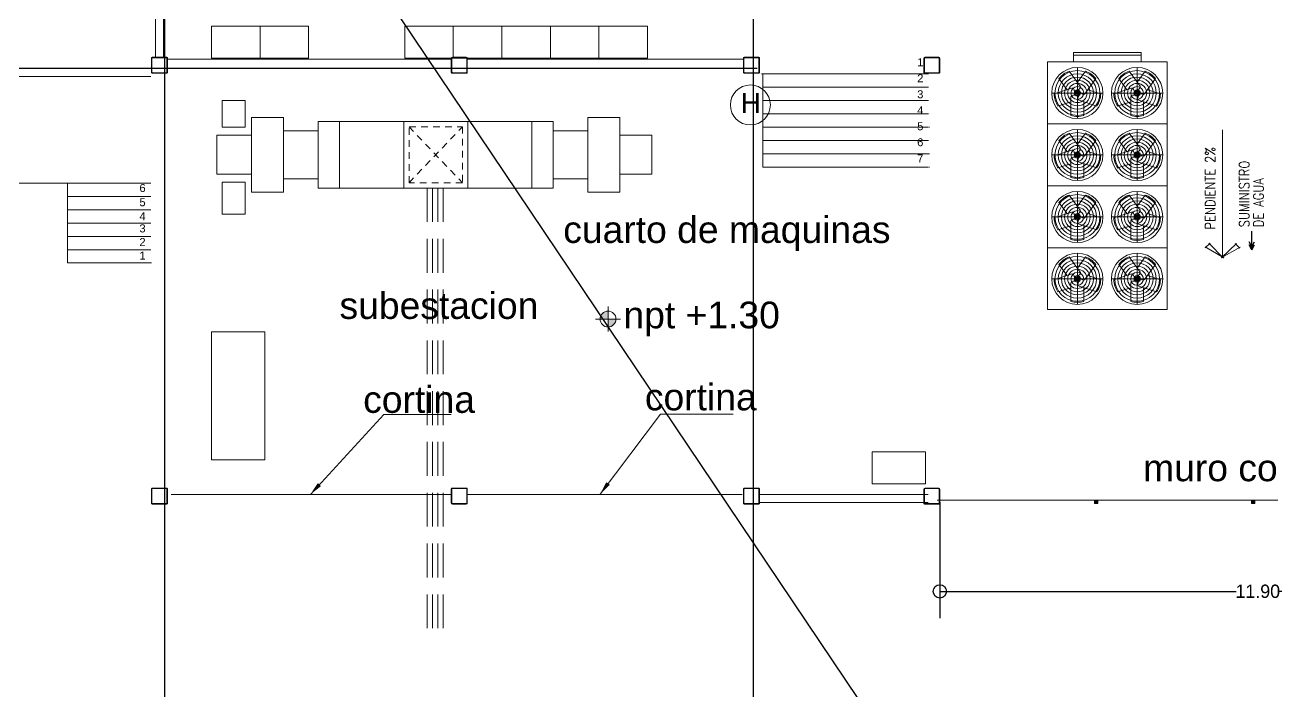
# Model space of a CAD drawing. Header units: millimetres. Extents: x 744843 to 745492, y 2520966 to 2521458.
# Drawn here: x 745445.67 to 745469.05, y 2521077.64 to 2521090.14 of the extents above; entities that cross this region are included whole.
import ezdxf
from ezdxf.enums import TextEntityAlignment as Align

# ---------------------------------------------------------------- set-up
doc = ezdxf.new("R2010")
doc.units = ezdxf.units.MM
doc.header["$PDMODE"] = 35
doc.header["$PDSIZE"] = 1
doc.linetypes.add('HIDDEN', pattern=[9.525, 6.35, -3.175])
doc.linetypes.add('HIDDEN2', pattern=[0.1875, 0.125, -0.0625])
for name, color, linetype, lineweight in [('A-Columnas_Secun', 74, 'Continuous', 20), ('A_Banqueta', 175, 'Continuous', 20), ('A_Escaleras', 52, 'Continuous', 20), ('A_Muebles', 8, 'Continuous', 20), ('A_Muros', 30, 'Continuous', 20), ('A_Muros_Bajos', 31, 'Continuous', 20), ('A_Niveles', 1, 'Continuous', 20), ('A_Proyecciones', 192, 'HIDDEN', 20), ('A_Textos', 4, 'Continuous', 20)]:
    doc.layers.add(name, color=color, linetype=linetype, lineweight=lineweight)
for name, color, linetype in [('A_Arco', 22, 'Continuous'), ('A_Ejes', 8, 'Continuous'), ('cotas auxiliares', 7, 'Continuous')]:
    doc.layers.add(name, color=color, linetype=linetype)
doc.styles.add('Arial', font='arial.ttf', dxfattribs={"height": 1})
doc.styles.add('ROMANS', font='ROMANS.shx')
doc.dimstyles.new('EJES', dxfattribs={"dimtxt": 0.25, "dimasz": 0.25, "dimexe": 0.5, "dimexo": 0.25, "dimgap": 0.01, "dimtad": 0, "dimtih": 1, "dimtoh": 1, "dimzin": 4, "dimdsep": 46, "dimtxsty": 'Standard', "dimblk": 'ORIGIN', "dimcen": 0.09, "dimclrd": 8, "dimclre": 8, "dimclrt": 4, "dimadec": 1, "dimazin": 0, "dimtfac": 1, "dimtofl": 0, "dimtmove": 2, "dimatfit": 3, "dimfxl": 0.15, "dimtolj": 1, "dimtzin": 0, "dimlwd": -1, "dimlwe": -1, "dimarcsym": 0})

# ---------------------------------------------------------------- blocks, each defined once
blk = doc.blocks.new('boya-eje-2')
at = {"layer": 'A_Textos', "color": 5}
blk.add_circle((0, -2), 2, dxfattribs=at)
at = {"layer": 'A_Textos', "ltscale": 0.1, "style": 'Arial'}
blk.add_attdef('A', text='', height=2, dxfattribs=at).set_placement((0.04, -1.8), align=Align.MIDDLE_CENTER)
blk = doc.blocks.new('_Origin')
at = {"color": 0, "linetype": 'ByBlock', "lineweight": -2}
blk.add_line((0, 0), (-1, 0), dxfattribs=at)
blk.add_circle((0, 0), 0.5, dxfattribs=at)
blk = doc.blocks.new('niveles')
at = {"layer": 'A_Niveles'}
h = blk.add_hatch(color=256, dxfattribs=at)
h.paths.add_polyline_path([(-0.438, 0.174), (-0.289, 0.174), (-0.289, 0.323, 0.414214)])
h.paths.add_polyline_path([(-0.14, 0.174), (-0.289, 0.174), (-0.289, 0.025, 0.414214)])
for p, q in [((-0.289, 0.409), (-0.289, -0.061)), ((-0.525, 0.174), (-0.054, 0.174)), ((-0.479, 0.174), (-0.094, 0.174))]:
    blk.add_line(p, q, dxfattribs=at)
blk.add_circle((-0.289, 0.174), 0.149, dxfattribs=at)
at = {"layer": 'A_Textos', "ltscale": 0.0065, "width": 1.2}
blk.add_attdef('NIVEL', (0, 0), '', height=0.3, dxfattribs=at)
blk = doc.blocks.new('Flecha_3-flat-4')
at = {"layer": 'A_Escaleras'}
for p, q in [((-0.231, 0.258), (-0.322, 0.169)), ((0.021, -0.021), (-0.256, 0.258)), ((-0.021, -0.02), (0.261, 0.253)), ((0.236, 0.254), (0.325, 0.163)), ((-0.325, 0.19), (0.025, -0.015)), ((0.328, 0.184), (-0.025, -0.014))]:
    blk.add_line(p, q, dxfattribs=at)
blk = doc.blocks.new('*D306')
at = {"layer": 'cotas auxiliares', "color": 8, "transparency": 16777216}
for p, q in [((745462.822, 2521081.184), (745462.822, 2521079.013)), ((745474.739, 2521080.901), (745474.739, 2521079.013)), ((745463.072, 2521079.513), (745468.375, 2521079.513)), ((745474.489, 2521079.513), (745469.186, 2521079.513))]:
    blk.add_line(p, q, dxfattribs=at)
at = {"layer": 'Defpoints', "color": 0, "transparency": 16777216}
for p in [(745462.822, 2521081.434), (745474.739, 2521081.151), (745474.739, 2521079.513)]:
    blk.add_point(p, dxfattribs=at)
at = {"layer": 'cotas auxiliares', "color": 8, "transparency": 16777216, "xscale": 0.25, "yscale": 0.25, "zscale": 0.25, "rotation": 180}
blk.add_blockref('_Origin', (745462.822, 2521079.513), dxfattribs=at)
at = {"layer": 'cotas auxiliares', "color": 8, "transparency": 16777216, "xscale": 0.25, "yscale": 0.25, "zscale": 0.25}
blk.add_blockref('_Origin', (745474.739, 2521079.513), dxfattribs=at)
at = {"layer": 'cotas auxiliares', "color": 4, "transparency": 16777216, "insert": (745468.781, 2521079.513), "char_height": 0.25, "attachment_point": 5}
blk.add_mtext('\\A1;11.90', dxfattribs=at)

msp = doc.modelspace()

# ---------------------------------------------------------------- hatches: boundary and pattern name
at = {"layer": 'A-Columnas_Secun'}
for points in [[(745465.781, 2521081.161), (745465.718, 2521081.161), (745465.718, 2521081.224), (745465.781, 2521081.224)], [(745468.726, 2521081.161), (745468.663, 2521081.161), (745468.663, 2521081.224), (745468.726, 2521081.224)]]:
    msp.add_hatch(color=256, dxfattribs=at).paths.add_polyline_path(points)

# ---------------------------------------------------------------- linework, layer by layer
at = {"color": 1}
for p, q in [((745468.67, 2521085.922), (745468.67, 2521086.27)), ((745468.67, 2521085.978), (745468.619, 2521086.066)), ((745468.67, 2521085.922), (745468.619, 2521086.01)), ((745468.67, 2521085.978), (745468.72, 2521086.066)), ((745468.67, 2521085.922), (745468.72, 2521086.01))]:
    msp.add_line(p, q, dxfattribs=at)
at = {"layer": 'A-Columnas_Secun'}
for p, q in [((745462.522, 2521089.252), (745462.522, 2521089.511)), ((745462.532, 2521089.252), (745462.532, 2521089.511)), ((745462.542, 2521089.531), (745462.802, 2521089.531)), ((745462.542, 2521089.521), (745462.802, 2521089.521)), ((745462.812, 2521089.511), (745462.812, 2521089.252)), ((745462.822, 2521089.511), (745462.822, 2521089.511)), ((745462.822, 2521089.511), (745462.822, 2521089.252)), ((745462.802, 2521089.242), (745462.542, 2521089.242)), ((745462.802, 2521089.232), (745462.542, 2521089.232)), ((745462.522, 2521081.171), (745462.522, 2521081.431)), ((745462.532, 2521081.171), (745462.532, 2521081.431)), ((745462.542, 2521081.451), (745462.802, 2521081.451)), ((745462.542, 2521081.441), (745462.802, 2521081.441)), ((745462.812, 2521081.431), (745462.812, 2521081.171)), ((745462.822, 2521081.431), (745462.822, 2521081.431)), ((745462.822, 2521081.431), (745462.822, 2521081.171)), ((745462.802, 2521081.161), (745462.542, 2521081.161)), ((745462.802, 2521081.151), (745462.542, 2521081.151)), ((745468.663, 2521081.161, 0.927), (745468.726, 2521081.161, 0.927))]:
    msp.add_line(p, q, dxfattribs=at)
for points in [[(745448.065, 2521089.531), (745448.325, 2521089.531, -0.414214), (745448.345, 2521089.511), (745448.345, 2521089.252, -0.414214), (745448.325, 2521089.232), (745448.065, 2521089.232, -0.414214), (745448.045, 2521089.252), (745448.045, 2521089.511, -0.414214)], [(745448.065, 2521089.521), (745448.325, 2521089.521, -0.414214), (745448.335, 2521089.511), (745448.335, 2521089.252, -0.414214), (745448.325, 2521089.242), (745448.065, 2521089.242, -0.414214), (745448.055, 2521089.252), (745448.055, 2521089.511, -0.414214)], [(745453.686, 2521089.531), (745453.946, 2521089.531, -0.414214), (745453.966, 2521089.511), (745453.966, 2521089.252, -0.414214), (745453.946, 2521089.232), (745453.686, 2521089.232, -0.414214), (745453.666, 2521089.252), (745453.666, 2521089.511, -0.414214)], [(745453.686, 2521089.521), (745453.946, 2521089.521, -0.414214), (745453.956, 2521089.511), (745453.956, 2521089.252, -0.414214), (745453.946, 2521089.242), (745453.686, 2521089.242, -0.414214), (745453.676, 2521089.252), (745453.676, 2521089.511, -0.414214)], [(745459.161, 2521089.531), (745459.421, 2521089.531, -0.414214), (745459.441, 2521089.511), (745459.441, 2521089.252, -0.414214), (745459.421, 2521089.232), (745459.161, 2521089.232, -0.414214), (745459.141, 2521089.252), (745459.141, 2521089.511, -0.414214)], [(745459.161, 2521089.521), (745459.421, 2521089.521, -0.414214), (745459.431, 2521089.511), (745459.431, 2521089.252, -0.414214), (745459.421, 2521089.242), (745459.161, 2521089.242, -0.414214), (745459.151, 2521089.252), (745459.151, 2521089.511, -0.414214)], [(745448.065, 2521081.451), (745448.325, 2521081.451, -0.414214), (745448.345, 2521081.431), (745448.345, 2521081.171, -0.414214), (745448.325, 2521081.151), (745448.065, 2521081.151, -0.414214), (745448.045, 2521081.171), (745448.045, 2521081.431, -0.414214)], [(745448.065, 2521081.441), (745448.325, 2521081.441, -0.414214), (745448.335, 2521081.431), (745448.335, 2521081.171, -0.414214), (745448.325, 2521081.161), (745448.065, 2521081.161, -0.414214), (745448.055, 2521081.171), (745448.055, 2521081.431, -0.414214)], [(745453.686, 2521081.451), (745453.946, 2521081.451, -0.414214), (745453.966, 2521081.431), (745453.966, 2521081.171, -0.414214), (745453.946, 2521081.151), (745453.686, 2521081.151, -0.414214), (745453.666, 2521081.171), (745453.666, 2521081.431, -0.414214)], [(745453.686, 2521081.441), (745453.946, 2521081.441, -0.414214), (745453.956, 2521081.431), (745453.956, 2521081.171, -0.414214), (745453.946, 2521081.161), (745453.686, 2521081.161, -0.414214), (745453.676, 2521081.171), (745453.676, 2521081.431, -0.414214)], [(745459.161, 2521081.451), (745459.421, 2521081.451, -0.414214), (745459.441, 2521081.431), (745459.441, 2521081.171, -0.414214), (745459.421, 2521081.151), (745459.161, 2521081.151, -0.414214), (745459.141, 2521081.171), (745459.141, 2521081.431, -0.414214)], [(745459.161, 2521081.441), (745459.421, 2521081.441, -0.414214), (745459.431, 2521081.431), (745459.431, 2521081.171, -0.414214), (745459.421, 2521081.161), (745459.161, 2521081.161, -0.414214), (745459.151, 2521081.171), (745459.151, 2521081.431, -0.414214)]]:
    msp.add_lwpolyline(points, format="xyb", close=True, dxfattribs=at)
at = {"layer": 'A-Columnas_Secun', "elevation": 0.927}
for points in [[(745465.781, 2521081.161), (745465.718, 2521081.161), (745465.718, 2521081.224), (745465.781, 2521081.224)], [(745468.726, 2521081.161), (745468.663, 2521081.161), (745468.663, 2521081.224), (745468.726, 2521081.224)]]:
    msp.add_lwpolyline(points, close=True, dxfattribs=at)
at = {"layer": 'A-Columnas_Secun'}
for centre, major_axis, start_param, end_param in [((745462.542, 2521089.511), (-0.0141, 0.0141), -0.785398, 0.785398), ((745462.542, 2521089.511), (-0.00707, 0.00707), -0.785398, 0.785398), ((745462.802, 2521089.511), (0.0141, 0.0141), 5.497787, 7.068583), ((745462.802, 2521089.511), (0.00707, 0.00707), 5.497787, 7.068583), ((745462.542, 2521089.252), (0.0141, 0.0141), 2.356194, 3.926991), ((745462.542, 2521089.252), (0.00707, 0.00707), 2.356194, 3.926991), ((745462.802, 2521089.252), (-0.00707, 0.00707), 2.356194, 3.926991), ((745462.802, 2521089.252), (-0.0141, 0.0141), 2.356194, 3.926991), ((745462.542, 2521081.431), (0.0141, 0.0141), 0.785398, 2.356194), ((745462.542, 2521081.431), (0.00707, 0.00707), 0.785398, 2.356194), ((745462.802, 2521081.431), (-0.0141, 0.0141), 3.926991, 5.497787), ((745462.802, 2521081.431), (-0.00707, 0.00707), 3.926991, 5.497787), ((745462.542, 2521081.171), (0.0141, 0.0141), 2.356194, 3.926991), ((745462.542, 2521081.171), (0.00707, 0.00707), 2.356194, 3.926991), ((745462.802, 2521081.171), (-0.00707, 0.00707), 2.356194, 3.926991), ((745462.802, 2521081.171), (-0.0141, 0.0141), 2.356194, 3.926991)]:
    msp.add_ellipse(centre, major_axis=major_axis, ratio=1, start_param=start_param, end_param=end_param, dxfattribs=at)
at = {"layer": 'A_Arco'}
msp.add_line((745468.683, 2521066.502), (745205.707, 2521458.024), dxfattribs=at)
at = {"layer": 'A_Banqueta'}
msp.add_line((745408.611, 2521087.172, 0.927), (745447.872, 2521087.172, 0.927), dxfattribs=at)
at = {"layer": 'A_Ejes'}
for p, q in [((745459.332, 2521057.851), (745459.319, 2521173.138)), ((745448.298, 2521057.852), (745448.285, 2521172.933))]:
    msp.add_line(p, q, dxfattribs=at)
at = {"layer": 'A_Ejes', "ltscale": 0.5}
msp.add_line((745296.069, 2521089.329), (745459.401, 2521089.329), dxfattribs=at)
at = {"layer": 'A_Escaleras', "linetype": 'Continuous'}
for p, q in [((745448.345, 2521089.497), (745453.666, 2521089.497)), ((745453.966, 2521089.497), (745459.141, 2521089.497)), ((745462.609, 2521089.218), (745459.478, 2521089.218)), ((745462.609, 2521089.218), (745459.478, 2521089.218)), ((745459.504, 2521087.468), (745459.504, 2521089.218)), ((745459.504, 2521087.468), (745459.504, 2521089.218)), ((745462.61, 2521088.968), (745459.504, 2521088.968)), ((745462.61, 2521088.718), (745459.504, 2521088.718)), ((745462.61, 2521088.468), (745459.504, 2521088.468)), ((745462.626, 2521088.468), (745462.626, 2521088.468)), ((745462.61, 2521088.218), (745459.504, 2521088.218)), ((745462.626, 2521088.218), (745462.625, 2521088.218)), ((745462.61, 2521087.968), (745459.504, 2521087.968)), ((745462.626, 2521087.718), (745459.504, 2521087.718)), ((745462.61, 2521087.468), (745459.504, 2521087.468)), ((745462.626, 2521087.468), (745462.625, 2521087.468)), ((745446.474, 2521085.672, 0.927), (745446.474, 2521087.172, 0.927)), ((745448.032, 2521087.172, 0.927), (745446.474, 2521087.172, 0.927)), ((745448.033, 2521086.922, 0.927), (745446.474, 2521086.922, 0.927)), ((745448.033, 2521086.672, 0.927), (745446.474, 2521086.672, 0.927)), ((745448.033, 2521086.422, 0.927), (745446.474, 2521086.422, 0.927)), ((745448.033, 2521086.172, 0.927), (745446.474, 2521086.172, 0.927)), ((745448.033, 2521085.922, 0.927), (745446.474, 2521085.922, 0.927)), ((745448.048, 2521085.672, 0.927), (745446.474, 2521085.672, 0.927))]:
    msp.add_line(p, q, dxfattribs=at)
at = {"layer": 'A_Escaleras'}
msp.add_line((745468.12, 2521088.171), (745468.12, 2521085.786), dxfattribs=at)
at = {"layer": 'A_Muebles', "color": 6}
for p, q in [((745466.596, 2521089.623, 0), (745465.326, 2521089.623, 0)), ((745465.326, 2521089.445, 0), (745465.326, 2521089.623, 0)), ((745466.596, 2521089.445, 0), (745466.596, 2521089.623, 0))]:
    msp.add_line(p, q, dxfattribs=at)
at = {"layer": 'A_Muebles'}
for p, q in [((745454.612, 2521089.517), (745456.432, 2521089.517)), ((745451.573, 2521088.327), (745451.573, 2521087.077)), ((745452.773, 2521087.077), (745452.773, 2521088.327)), ((745455.173, 2521088.327), (745455.173, 2521087.077)), ((745451.173, 2521088.152), (745450.523, 2521088.152)), ((745455.573, 2521088.152), (745456.223, 2521088.152))]:
    msp.add_line(p, q, dxfattribs=at)
at = {"layer": 'A_Muebles', "color": 8}
for p, q in [((745466.596, 2521089.57, 0), (745465.326, 2521089.57, 0)), ((745464.84, 2521088.283, 0), (745467.082, 2521088.283, 0)), ((745467.082, 2521087.121, 0), (745464.84, 2521087.121, 0)), ((745467.082, 2521087.121, 0), (745464.84, 2521087.121, 0)), ((745465.36, 2521086.496, 0), (745465.312, 2521086.496, 0)), ((745467.082, 2521085.959, 0), (745464.84, 2521085.959, 0))]:
    msp.add_line(p, q, dxfattribs=at)
at = {"layer": 'A_Muebles', "color": 8, "lineweight": 0}
for p, q in [((745465.206, 2521088.923, 0), (745465.055, 2521089.13, 0)), ((745465.455, 2521088.989, 0), (745465.249, 2521089.271, 0)), ((745465.4, 2521088.38, 0), (745465.4, 2521089.34, 0)), ((745465.4, 2521089.064, 0), (745465.55, 2521089.271, 0)), ((745465.539, 2521088.848, 0), (745465.744, 2521089.13, 0)), ((745466.325, 2521088.923, 0), (745466.174, 2521089.13, 0)), ((745466.574, 2521088.989, 0), (745466.368, 2521089.271, 0)), ((745466.519, 2521088.38, 0), (745466.519, 2521089.34, 0)), ((745466.519, 2521089.064, 0), (745466.669, 2521089.271, 0)), ((745466.658, 2521088.848, 0), (745466.864, 2521089.13, 0)), ((745465.294, 2521088.952, 0), (745464.962, 2521088.844, 0)), ((745465.349, 2521088.886, 0), (745465.335, 2521088.931, 0)), ((745465.409, 2521088.905, 0), (745465.349, 2521088.886, 0)), ((745465.36, 2521088.883, 0), (745465.36, 2521088.82, 0)), ((745465.416, 2521088.883, 0), (745465.36, 2521088.883, 0)), ((745465.383, 2521088.883, 0), (745465.366, 2521088.829, 0)), ((745465.409, 2521088.916, 0), (745465.447, 2521088.944, 0)), ((745465.445, 2521088.865, 0), (745465.409, 2521088.916, 0)), ((745465.427, 2521088.851, 0), (745465.409, 2521088.905, 0)), ((745465.594, 2521088.923, 0), (745465.837, 2521088.844, 0)), ((745466.413, 2521088.952, 0), (745466.081, 2521088.844, 0)), ((745466.469, 2521088.886, 0), (745466.454, 2521088.931, 0)), ((745466.528, 2521088.905, 0), (745466.469, 2521088.886, 0)), ((745466.479, 2521088.883, 0), (745466.479, 2521088.82, 0)), ((745466.535, 2521088.883, 0), (745466.479, 2521088.883, 0)), ((745466.502, 2521088.883, 0), (745466.485, 2521088.829, 0)), ((745466.528, 2521088.916, 0), (745466.567, 2521088.944, 0)), ((745466.565, 2521088.865, 0), (745466.528, 2521088.916, 0)), ((745466.546, 2521088.851, 0), (745466.528, 2521088.905, 0)), ((745466.713, 2521088.923, 0), (745466.957, 2521088.844, 0)), ((745464.92, 2521088.86, 0), (745465.88, 2521088.86, 0)), ((745465.28, 2521088.695, 0), (745465.036, 2521088.616, 0)), ((745465.28, 2521088.788, 0), (745465.28, 2521088.439, 0)), ((745465.36, 2521088.82, 0), (745465.312, 2521088.82, 0)), ((745465.366, 2521088.829, 0), (745465.425, 2521088.81, 0)), ((745465.373, 2521088.851, 0), (745465.419, 2521088.818, 0)), ((745465.4, 2521088.832, 0), (745465.445, 2521088.865, 0)), ((745465.425, 2521088.81, 0), (745465.411, 2521088.764, 0)), ((745465.419, 2521088.818, 0), (745465.456, 2521088.869, 0)), ((745465.431, 2521088.724, 0), (745465.763, 2521088.616, 0)), ((745465.456, 2521088.869, 0), (745465.494, 2521088.841, 0)), ((745465.52, 2521088.695, 0), (745465.52, 2521088.439, 0)), ((745466.039, 2521088.86, 0), (745466.999, 2521088.86, 0)), ((745466.399, 2521088.695, 0), (745466.155, 2521088.616, 0)), ((745466.399, 2521088.788, 0), (745466.399, 2521088.439, 0)), ((745466.479, 2521088.82, 0), (745466.431, 2521088.82, 0)), ((745466.485, 2521088.829, 0), (745466.545, 2521088.81, 0)), ((745466.492, 2521088.851, 0), (745466.538, 2521088.818, 0)), ((745466.519, 2521088.832, 0), (745466.565, 2521088.865, 0)), ((745466.545, 2521088.81, 0), (745466.53, 2521088.764, 0)), ((745466.538, 2521088.818, 0), (745466.575, 2521088.869, 0)), ((745466.55, 2521088.724, 0), (745466.883, 2521088.616, 0)), ((745466.575, 2521088.869, 0), (745466.614, 2521088.841, 0)), ((745466.639, 2521088.695, 0), (745466.639, 2521088.439, 0)), ((745465.4, 2521087.218, 0), (745465.4, 2521088.178, 0)), ((745466.519, 2521087.218, 0), (745466.519, 2521088.178, 0)), ((745465.206, 2521087.761, 0), (745465.055, 2521087.968, 0)), ((745465.455, 2521087.827, 0), (745465.249, 2521088.109, 0)), ((745465.4, 2521087.902, 0), (745465.55, 2521088.109, 0)), ((745465.539, 2521087.686, 0), (745465.744, 2521087.968, 0)), ((745466.325, 2521087.761, 0), (745466.174, 2521087.968, 0)), ((745466.574, 2521087.827, 0), (745466.368, 2521088.109, 0)), ((745466.519, 2521087.902, 0), (745466.669, 2521088.109, 0)), ((745466.658, 2521087.686, 0), (745466.864, 2521087.968, 0)), ((745465.294, 2521087.79, 0), (745464.962, 2521087.682, 0)), ((745465.349, 2521087.724, 0), (745465.335, 2521087.769, 0)), ((745465.409, 2521087.743, 0), (745465.349, 2521087.724, 0)), ((745465.36, 2521087.721, 0), (745465.36, 2521087.658, 0)), ((745465.416, 2521087.721, 0), (745465.36, 2521087.721, 0)), ((745465.383, 2521087.721, 0), (745465.366, 2521087.667, 0)), ((745465.409, 2521087.754, 0), (745465.447, 2521087.782, 0)), ((745465.445, 2521087.703, 0), (745465.409, 2521087.754, 0)), ((745465.427, 2521087.689, 0), (745465.409, 2521087.743, 0)), ((745465.594, 2521087.761, 0), (745465.837, 2521087.682, 0)), ((745466.413, 2521087.79, 0), (745466.081, 2521087.682, 0)), ((745466.469, 2521087.724, 0), (745466.454, 2521087.769, 0)), ((745466.528, 2521087.743, 0), (745466.469, 2521087.724, 0)), ((745466.479, 2521087.721, 0), (745466.479, 2521087.658, 0)), ((745466.535, 2521087.721, 0), (745466.479, 2521087.721, 0)), ((745466.502, 2521087.721, 0), (745466.485, 2521087.667, 0)), ((745466.528, 2521087.754, 0), (745466.567, 2521087.782, 0)), ((745466.565, 2521087.703, 0), (745466.528, 2521087.754, 0)), ((745466.546, 2521087.689, 0), (745466.528, 2521087.743, 0)), ((745466.713, 2521087.761, 0), (745466.957, 2521087.682, 0)), ((745464.92, 2521087.698, 0), (745465.88, 2521087.698, 0)), ((745465.28, 2521087.533, 0), (745465.036, 2521087.454, 0)), ((745465.28, 2521087.626, 0), (745465.28, 2521087.277, 0)), ((745465.36, 2521087.658, 0), (745465.312, 2521087.658, 0)), ((745465.366, 2521087.667, 0), (745465.425, 2521087.648, 0)), ((745465.373, 2521087.689, 0), (745465.419, 2521087.656, 0)), ((745465.4, 2521087.67, 0), (745465.445, 2521087.703, 0)), ((745465.425, 2521087.648, 0), (745465.411, 2521087.602, 0)), ((745465.419, 2521087.656, 0), (745465.456, 2521087.707, 0)), ((745465.431, 2521087.562, 0), (745465.763, 2521087.454, 0)), ((745465.456, 2521087.707, 0), (745465.494, 2521087.679, 0)), ((745465.52, 2521087.533, 0), (745465.52, 2521087.277, 0)), ((745466.039, 2521087.698, 0), (745466.999, 2521087.698, 0)), ((745466.399, 2521087.533, 0), (745466.155, 2521087.454, 0)), ((745466.399, 2521087.626, 0), (745466.399, 2521087.277, 0)), ((745466.479, 2521087.658, 0), (745466.431, 2521087.658, 0)), ((745466.485, 2521087.667, 0), (745466.545, 2521087.648, 0)), ((745466.492, 2521087.689, 0), (745466.538, 2521087.656, 0)), ((745466.519, 2521087.67, 0), (745466.565, 2521087.703, 0)), ((745466.545, 2521087.648, 0), (745466.53, 2521087.602, 0)), ((745466.538, 2521087.656, 0), (745466.575, 2521087.707, 0)), ((745466.55, 2521087.562, 0), (745466.883, 2521087.454, 0)), ((745466.575, 2521087.707, 0), (745466.614, 2521087.679, 0)), ((745466.639, 2521087.533, 0), (745466.639, 2521087.277, 0)), ((745465.4, 2521086.056, 0), (745465.4, 2521087.016, 0)), ((745466.519, 2521086.056, 0), (745466.519, 2521087.016, 0)), ((745465.206, 2521086.599, 0), (745465.055, 2521086.806, 0)), ((745465.455, 2521086.665, 0), (745465.249, 2521086.947, 0)), ((745465.4, 2521086.74, 0), (745465.55, 2521086.947, 0)), ((745465.539, 2521086.524, 0), (745465.744, 2521086.806, 0)), ((745466.325, 2521086.599, 0), (745466.174, 2521086.806, 0)), ((745466.574, 2521086.665, 0), (745466.368, 2521086.947, 0)), ((745466.519, 2521086.74, 0), (745466.669, 2521086.947, 0)), ((745466.658, 2521086.524, 0), (745466.864, 2521086.806, 0)), ((745465.294, 2521086.628, 0), (745464.962, 2521086.52, 0)), ((745465.349, 2521086.562, 0), (745465.335, 2521086.607, 0)), ((745465.409, 2521086.581, 0), (745465.349, 2521086.562, 0)), ((745465.36, 2521086.559, 0), (745465.36, 2521086.496, 0)), ((745465.416, 2521086.559, 0), (745465.36, 2521086.559, 0)), ((745465.383, 2521086.559, 0), (745465.366, 2521086.505, 0)), ((745465.4, 2521086.508, 0), (745465.445, 2521086.541, 0)), ((745465.409, 2521086.592, 0), (745465.447, 2521086.62, 0)), ((745465.445, 2521086.541, 0), (745465.409, 2521086.592, 0)), ((745465.427, 2521086.527, 0), (745465.409, 2521086.581, 0)), ((745465.419, 2521086.494, 0), (745465.456, 2521086.545, 0)), ((745465.456, 2521086.545, 0), (745465.494, 2521086.517, 0)), ((745465.594, 2521086.599, 0), (745465.837, 2521086.52, 0)), ((745466.413, 2521086.628, 0), (745466.081, 2521086.52, 0)), ((745466.469, 2521086.562, 0), (745466.454, 2521086.607, 0)), ((745466.528, 2521086.581, 0), (745466.469, 2521086.562, 0)), ((745466.479, 2521086.559, 0), (745466.479, 2521086.496, 0)), ((745466.535, 2521086.559, 0), (745466.479, 2521086.559, 0)), ((745466.502, 2521086.559, 0), (745466.485, 2521086.505, 0)), ((745466.519, 2521086.508, 0), (745466.565, 2521086.541, 0)), ((745466.528, 2521086.592, 0), (745466.567, 2521086.62, 0)), ((745466.565, 2521086.541, 0), (745466.528, 2521086.592, 0)), ((745466.546, 2521086.527, 0), (745466.528, 2521086.581, 0)), ((745466.538, 2521086.494, 0), (745466.575, 2521086.545, 0)), ((745466.575, 2521086.545, 0), (745466.614, 2521086.517, 0)), ((745466.713, 2521086.599, 0), (745466.957, 2521086.52, 0)), ((745464.92, 2521086.536, 0), (745465.88, 2521086.536, 0)), ((745465.28, 2521086.371, 0), (745465.036, 2521086.292, 0)), ((745465.28, 2521086.464, 0), (745465.28, 2521086.115, 0)), ((745465.366, 2521086.505, 0), (745465.425, 2521086.486, 0)), ((745465.373, 2521086.527, 0), (745465.419, 2521086.494, 0)), ((745465.425, 2521086.486, 0), (745465.411, 2521086.44, 0)), ((745465.431, 2521086.4, 0), (745465.763, 2521086.292, 0)), ((745465.52, 2521086.371, 0), (745465.52, 2521086.115, 0)), ((745466.039, 2521086.536, 0), (745466.999, 2521086.536, 0)), ((745466.399, 2521086.371, 0), (745466.155, 2521086.292, 0)), ((745466.399, 2521086.464, 0), (745466.399, 2521086.115, 0)), ((745466.479, 2521086.496, 0), (745466.431, 2521086.496, 0)), ((745466.485, 2521086.505, 0), (745466.545, 2521086.486, 0)), ((745466.492, 2521086.527, 0), (745466.538, 2521086.494, 0)), ((745466.545, 2521086.486, 0), (745466.53, 2521086.44, 0)), ((745466.55, 2521086.4, 0), (745466.883, 2521086.292, 0)), ((745466.639, 2521086.371, 0), (745466.639, 2521086.115, 0)), ((745465.4, 2521084.894, 0), (745465.4, 2521085.854, 0)), ((745466.519, 2521084.894, 0), (745466.519, 2521085.854, 0)), ((745465.206, 2521085.437, 0), (745465.055, 2521085.644, 0)), ((745465.455, 2521085.503, 0), (745465.249, 2521085.785, 0)), ((745465.4, 2521085.578, 0), (745465.55, 2521085.785, 0)), ((745465.539, 2521085.362, 0), (745465.744, 2521085.644, 0)), ((745466.325, 2521085.437, 0), (745466.174, 2521085.644, 0)), ((745466.574, 2521085.503, 0), (745466.368, 2521085.785, 0)), ((745466.519, 2521085.578, 0), (745466.669, 2521085.785, 0)), ((745466.658, 2521085.362, 0), (745466.864, 2521085.644, 0)), ((745464.92, 2521085.374, 0), (745465.88, 2521085.374, 0)), ((745465.294, 2521085.466, 0), (745464.962, 2521085.358, 0)), ((745465.349, 2521085.4, 0), (745465.335, 2521085.445, 0)), ((745465.409, 2521085.419, 0), (745465.349, 2521085.4, 0)), ((745465.36, 2521085.397, 0), (745465.36, 2521085.334, 0)), ((745465.416, 2521085.397, 0), (745465.36, 2521085.397, 0)), ((745465.383, 2521085.397, 0), (745465.366, 2521085.343, 0)), ((745465.4, 2521085.346, 0), (745465.445, 2521085.379, 0)), ((745465.409, 2521085.43, 0), (745465.447, 2521085.458, 0)), ((745465.445, 2521085.379, 0), (745465.409, 2521085.43, 0)), ((745465.427, 2521085.365, 0), (745465.409, 2521085.419, 0)), ((745465.419, 2521085.332, 0), (745465.456, 2521085.383, 0)), ((745465.456, 2521085.383, 0), (745465.494, 2521085.355, 0)), ((745465.594, 2521085.437, 0), (745465.837, 2521085.358, 0)), ((745466.039, 2521085.374, 0), (745466.999, 2521085.374, 0)), ((745466.413, 2521085.466, 0), (745466.081, 2521085.358, 0)), ((745466.469, 2521085.4, 0), (745466.454, 2521085.445, 0)), ((745466.528, 2521085.419, 0), (745466.469, 2521085.4, 0)), ((745466.479, 2521085.397, 0), (745466.479, 2521085.334, 0)), ((745466.535, 2521085.397, 0), (745466.479, 2521085.397, 0)), ((745466.502, 2521085.397, 0), (745466.485, 2521085.343, 0)), ((745466.519, 2521085.346, 0), (745466.565, 2521085.379, 0)), ((745466.528, 2521085.43, 0), (745466.567, 2521085.458, 0)), ((745466.565, 2521085.379, 0), (745466.528, 2521085.43, 0)), ((745466.546, 2521085.365, 0), (745466.528, 2521085.419, 0)), ((745466.538, 2521085.332, 0), (745466.575, 2521085.383, 0)), ((745466.575, 2521085.383, 0), (745466.614, 2521085.355, 0)), ((745466.713, 2521085.437, 0), (745466.957, 2521085.358, 0)), ((745465.28, 2521085.209, 0), (745465.036, 2521085.13, 0)), ((745465.28, 2521085.302, 0), (745465.28, 2521084.953, 0)), ((745465.36, 2521085.334, 0), (745465.312, 2521085.334, 0)), ((745465.366, 2521085.343, 0), (745465.425, 2521085.324, 0)), ((745465.373, 2521085.365, 0), (745465.419, 2521085.332, 0)), ((745465.425, 2521085.324, 0), (745465.411, 2521085.278, 0)), ((745465.431, 2521085.238, 0), (745465.763, 2521085.13, 0)), ((745465.52, 2521085.209, 0), (745465.52, 2521084.953, 0)), ((745466.399, 2521085.209, 0), (745466.155, 2521085.13, 0)), ((745466.399, 2521085.302, 0), (745466.399, 2521084.953, 0)), ((745466.479, 2521085.334, 0), (745466.431, 2521085.334, 0)), ((745466.485, 2521085.343, 0), (745466.545, 2521085.324, 0)), ((745466.492, 2521085.365, 0), (745466.538, 2521085.332, 0)), ((745466.545, 2521085.324, 0), (745466.53, 2521085.278, 0)), ((745466.55, 2521085.238, 0), (745466.883, 2521085.13, 0)), ((745466.639, 2521085.209, 0), (745466.639, 2521084.953, 0))]:
    msp.add_line(p, q, dxfattribs=at)
at = {"layer": 'A_Muebles', "linetype": 'HIDDEN2'}
for p, q in [((745452.873, 2521087.177), (745453.873, 2521088.227)), ((745452.873, 2521088.227), (745453.873, 2521087.177))]:
    msp.add_line(p, q, dxfattribs=at)
at = {"layer": 'A_Muebles', "color": 1, "linetype": 'HIDDEN', "ltscale": 0.1}
for p, q in [((745453.216, 2521087.077), (745453.216, 2521078.698)), ((745453.316, 2521087.077), (745453.316, 2521078.698)), ((745453.416, 2521087.077), (745453.416, 2521078.698)), ((745453.516, 2521087.077), (745453.516, 2521078.698))]:
    msp.add_line(p, q, dxfattribs=at)
at = {"layer": 'A_Muebles'}
for points in [[(745450.082, 2521089.517), (745449.172, 2521089.517), (745449.172, 2521090.117), (745450.992, 2521090.117)], [(745450.082, 2521090.117), (745450.082, 2521089.517), (745450.992, 2521089.517), (745450.992, 2521090.117)], [(745453.702, 2521090.117), (745453.702, 2521089.517), (745452.792, 2521089.517), (745452.792, 2521090.117), (745454.612, 2521090.117)], [(745453.702, 2521089.517), (745454.612, 2521089.517), (745454.612, 2521090.117)], [(745455.522, 2521089.517), (745455.522, 2521090.117), (745454.612, 2521090.117)], [(745456.432, 2521089.517), (745456.432, 2521090.117), (745455.522, 2521090.117)], [(745456.432, 2521089.517), (745457.342, 2521089.517), (745457.342, 2521090.117), (745456.432, 2521090.117)], [(745453.973, 2521088.327), (745453.973, 2521087.077)], [(745449.923, 2521087.337), (745449.273, 2521087.337), (745449.273, 2521088.067), (745449.923, 2521088.067)], [(745456.823, 2521087.337), (745457.423, 2521087.337), (745457.423, 2521088.067), (745456.823, 2521088.067)], [(745450.523, 2521087.252), (745451.173, 2521087.252)], [(745456.223, 2521087.252), (745455.573, 2521087.252)]]:
    msp.add_lwpolyline(points, dxfattribs=at)
at = {"layer": 'A_Muebles', "color": 6, "elevation": 0}
msp.add_lwpolyline([(745467.082, 2521089.445), (745467.082, 2521084.797), (745464.84, 2521084.797), (745464.84, 2521089.445)], close=True, dxfattribs=at)
at = {"layer": 'A_Muebles'}
for points in [[(745449.373, 2521088.717), (745449.803, 2521088.717), (745449.803, 2521088.217), (745449.373, 2521088.217)], [(745449.923, 2521088.402), (745449.923, 2521087.002), (745450.523, 2521087.002), (745450.523, 2521088.402)], [(745451.173, 2521087.077), (745455.573, 2521087.077), (745455.573, 2521088.327), (745451.173, 2521088.327)], [(745456.823, 2521088.402), (745456.823, 2521087.002), (745456.223, 2521087.002), (745456.223, 2521088.402)], [(745449.373, 2521086.587), (745449.803, 2521086.587), (745449.803, 2521087.187), (745449.373, 2521087.187)], [(745449.173, 2521081.981), (745450.173, 2521081.981), (745450.173, 2521084.381), (745449.173, 2521084.381)], [(745461.554, 2521081.531), (745462.554, 2521081.531), (745462.554, 2521082.131), (745461.554, 2521082.131)]]:
    msp.add_lwpolyline(points, close=True, dxfattribs=at)
at = {"layer": 'A_Muebles', "linetype": 'HIDDEN2'}
msp.add_lwpolyline([(745452.873, 2521088.227), (745453.873, 2521088.227), (745453.873, 2521087.177), (745452.873, 2521087.177)], close=True, dxfattribs=at)
at = {"layer": 'A_Muebles', "color": 8, "lineweight": 0}
for centre, radius in [((745465.4, 2521088.86, 0), 0.48), ((745465.4, 2521088.86, 0), 0.42), ((745465.4, 2521088.86, 0), 0.36), ((745465.4, 2521088.86, 0), 0.3), ((745466.519, 2521088.86, 0), 0.48), ((745466.519, 2521088.86, 0), 0.42), ((745466.519, 2521088.86, 0), 0.36), ((745466.519, 2521088.86, 0), 0.3), ((745465.4, 2521088.86, 0), 0.24), ((745465.4, 2521088.86, 0), 0.18), ((745465.4, 2521088.86, 0), 0.12), ((745465.4, 2521088.86, 0), 0.06), ((745466.519, 2521088.86, 0), 0.24), ((745466.519, 2521088.86, 0), 0.18), ((745466.519, 2521088.86, 0), 0.12), ((745466.519, 2521088.86, 0), 0.06), ((745465.4, 2521088.86, 0), 0.016), ((745465.4, 2521088.86, 0), 0.016), ((745465.4, 2521088.86, 0), 0.016), ((745465.4, 2521088.86, 0), 0.016), ((745465.4, 2521088.86, 0), 0.016), ((745466.519, 2521088.86, 0), 0.016), ((745466.519, 2521088.86, 0), 0.016), ((745466.519, 2521088.86, 0), 0.016), ((745466.519, 2521088.86, 0), 0.016), ((745466.519, 2521088.86, 0), 0.016), ((745465.4, 2521087.698, 0), 0.48), ((745466.519, 2521087.698, 0), 0.48), ((745465.4, 2521087.698, 0), 0.42), ((745465.4, 2521087.698, 0), 0.36), ((745465.4, 2521087.698, 0), 0.3), ((745466.519, 2521087.698, 0), 0.42), ((745466.519, 2521087.698, 0), 0.36), ((745466.519, 2521087.698, 0), 0.3), ((745465.4, 2521087.698, 0), 0.24), ((745465.4, 2521087.698, 0), 0.18), ((745465.4, 2521087.698, 0), 0.12), ((745465.4, 2521087.698, 0), 0.06), ((745465.4, 2521087.698, 0), 0.016), ((745465.4, 2521087.698, 0), 0.016), ((745465.4, 2521087.698, 0), 0.016), ((745465.4, 2521087.698, 0), 0.016), ((745465.4, 2521087.698, 0), 0.016), ((745466.519, 2521087.698, 0), 0.24), ((745466.519, 2521087.698, 0), 0.18), ((745466.519, 2521087.698, 0), 0.12), ((745466.519, 2521087.698, 0), 0.06), ((745466.519, 2521087.698, 0), 0.016), ((745466.519, 2521087.698, 0), 0.016), ((745466.519, 2521087.698, 0), 0.016), ((745466.519, 2521087.698, 0), 0.016), ((745466.519, 2521087.698, 0), 0.016), ((745465.4, 2521086.536, 0), 0.48), ((745466.519, 2521086.536, 0), 0.48), ((745465.4, 2521086.536, 0), 0.42), ((745465.4, 2521086.536, 0), 0.36), ((745465.4, 2521086.536, 0), 0.3), ((745465.4, 2521086.536, 0), 0.24), ((745466.519, 2521086.536, 0), 0.42), ((745466.519, 2521086.536, 0), 0.36), ((745466.519, 2521086.536, 0), 0.3), ((745466.519, 2521086.536, 0), 0.24), ((745465.4, 2521086.536, 0), 0.18), ((745465.4, 2521086.536, 0), 0.12), ((745465.4, 2521086.536, 0), 0.06), ((745465.4, 2521086.536, 0), 0.016), ((745465.4, 2521086.536, 0), 0.016), ((745465.4, 2521086.536, 0), 0.016), ((745465.4, 2521086.536, 0), 0.016), ((745465.4, 2521086.536, 0), 0.016), ((745466.519, 2521086.536, 0), 0.18), ((745466.519, 2521086.536, 0), 0.12), ((745466.519, 2521086.536, 0), 0.06), ((745466.519, 2521086.536, 0), 0.016), ((745466.519, 2521086.536, 0), 0.016), ((745466.519, 2521086.536, 0), 0.016), ((745466.519, 2521086.536, 0), 0.016), ((745466.519, 2521086.536, 0), 0.016), ((745465.4, 2521085.374, 0), 0.48), ((745466.519, 2521085.374, 0), 0.48), ((745465.4, 2521085.374, 0), 0.42), ((745465.4, 2521085.374, 0), 0.36), ((745465.4, 2521085.374, 0), 0.3), ((745465.4, 2521085.374, 0), 0.24), ((745466.519, 2521085.374, 0), 0.42), ((745466.519, 2521085.374, 0), 0.36), ((745466.519, 2521085.374, 0), 0.3), ((745466.519, 2521085.374, 0), 0.24), ((745465.4, 2521085.374, 0), 0.18), ((745465.4, 2521085.374, 0), 0.12), ((745465.4, 2521085.374, 0), 0.06), ((745465.4, 2521085.374, 0), 0.016), ((745465.4, 2521085.374, 0), 0.016), ((745465.4, 2521085.374, 0), 0.016), ((745465.4, 2521085.374, 0), 0.016), ((745465.4, 2521085.374, 0), 0.016), ((745466.519, 2521085.374, 0), 0.18), ((745466.519, 2521085.374, 0), 0.12), ((745466.519, 2521085.374, 0), 0.06), ((745466.519, 2521085.374, 0), 0.016), ((745466.519, 2521085.374, 0), 0.016), ((745466.519, 2521085.374, 0), 0.016), ((745466.519, 2521085.374, 0), 0.016), ((745466.519, 2521085.374, 0), 0.016)]:
    msp.add_circle(centre, radius, dxfattribs=at)
for centre, radius, start, end in [((745465.4, 2521088.86, 0), 0.438, 110.1007, 141.8993), ((745465.4, 2521088.86, 0), 0.438, 38.1007, 69.8993), ((745466.519, 2521088.86, 0), 0.438, 110.1007, 141.8993), ((745466.519, 2521088.86, 0), 0.438, 38.1007, 69.8993), ((745465.304, 2521088.922, 0), 0.032, 18, 108), ((745465.429, 2521088.97, 0), 0.032, 306, 36), ((745466.423, 2521088.922, 0), 0.032, 18, 108), ((745466.548, 2521088.97, 0), 0.032, 306, 36), ((745465.4, 2521088.86, 0), 0.438, 182.1007, 213.8993), ((745465.312, 2521088.788, 0), 0.032, 90, 180), ((745465.513, 2521088.867, 0), 0.032, 234, 324), ((745465.4, 2521088.86, 0), 0.438, 326.1007, 357.8993), ((745466.519, 2521088.86, 0), 0.438, 182.1007, 213.8993), ((745466.431, 2521088.788, 0), 0.032, 90, 180), ((745466.56, 2521088.754, 0), 0.032, 162, 252), ((745466.632, 2521088.867, 0), 0.032, 234, 324), ((745466.519, 2521088.86, 0), 0.438, 326.1007, 357.8993), ((745465.4, 2521088.86, 0), 0.438, 254.1007, 285.8993), ((745466.519, 2521088.86, 0), 0.438, 254.1007, 285.8993), ((745465.4, 2521087.698, 0), 0.438, 110.1007, 141.8993), ((745465.4, 2521087.698, 0), 0.438, 38.1007, 69.8993), ((745466.519, 2521087.698, 0), 0.438, 110.1007, 141.8993), ((745466.519, 2521087.698, 0), 0.438, 38.1007, 69.8993), ((745465.304, 2521087.76, 0), 0.032, 18, 108), ((745465.429, 2521087.808, 0), 0.032, 306, 36), ((745466.423, 2521087.76, 0), 0.032, 18, 108), ((745466.548, 2521087.808, 0), 0.032, 306, 36), ((745465.4, 2521087.698, 0), 0.438, 182.1007, 213.8993), ((745465.312, 2521087.626, 0), 0.032, 90, 180), ((745465.441, 2521087.592, 0), 0.032, 162, 252), ((745465.513, 2521087.705, 0), 0.032, 234, 324), ((745465.4, 2521087.698, 0), 0.438, 326.1007, 357.8993), ((745466.519, 2521087.698, 0), 0.438, 182.1007, 213.8993), ((745466.431, 2521087.626, 0), 0.032, 90, 180), ((745466.56, 2521087.592, 0), 0.032, 162, 252), ((745466.632, 2521087.705, 0), 0.032, 234, 324), ((745466.519, 2521087.698, 0), 0.438, 326.1007, 357.8993), ((745465.4, 2521087.698, 0), 0.438, 254.1007, 285.8993), ((745466.519, 2521087.698, 0), 0.438, 254.1007, 285.8993), ((745465.4, 2521086.536, 0), 0.438, 110.1007, 141.8993), ((745465.4, 2521086.536, 0), 0.438, 38.1007, 69.8993), ((745466.519, 2521086.536, 0), 0.438, 110.1007, 141.8993), ((745466.519, 2521086.536, 0), 0.438, 38.1007, 69.8993), ((745465.304, 2521086.597, 0), 0.032, 18, 108), ((745465.429, 2521086.646, 0), 0.032, 306, 36), ((745466.423, 2521086.597, 0), 0.032, 18, 108), ((745466.548, 2521086.646, 0), 0.032, 306, 36), ((745465.4, 2521086.536, 0), 0.438, 182.1007, 213.8993), ((745465.312, 2521086.464, 0), 0.032, 90, 180), ((745465.513, 2521086.543, 0), 0.032, 234, 324), ((745465.4, 2521086.536, 0), 0.438, 326.1007, 357.8993), ((745466.519, 2521086.536, 0), 0.438, 182.1007, 213.8993), ((745466.431, 2521086.464, 0), 0.032, 90, 180), ((745466.56, 2521086.43, 0), 0.032, 162, 252), ((745466.632, 2521086.543, 0), 0.032, 234, 324), ((745466.519, 2521086.536, 0), 0.438, 326.1007, 357.8993), ((745465.4, 2521086.536, 0), 0.438, 254.1007, 285.8993), ((745466.519, 2521086.536, 0), 0.438, 254.1007, 285.8993), ((745465.4, 2521085.374, 0), 0.438, 110.1007, 141.8993), ((745465.4, 2521085.374, 0), 0.438, 38.1007, 69.8993), ((745466.519, 2521085.374, 0), 0.438, 110.1007, 141.8993), ((745466.519, 2521085.374, 0), 0.438, 38.1007, 69.8993), ((745465.304, 2521085.435, 0), 0.032, 18, 108), ((745465.429, 2521085.484, 0), 0.032, 306, 36), ((745466.423, 2521085.435, 0), 0.032, 18, 108), ((745466.548, 2521085.484, 0), 0.032, 306, 36), ((745465.4, 2521085.374, 0), 0.438, 182.1007, 213.8993), ((745465.312, 2521085.302, 0), 0.032, 90, 180), ((745465.441, 2521085.268, 0), 0.032, 162, 252), ((745465.513, 2521085.381, 0), 0.032, 234, 324), ((745465.4, 2521085.374, 0), 0.438, 326.1007, 357.8993), ((745466.519, 2521085.374, 0), 0.438, 182.1007, 213.8993), ((745466.431, 2521085.302, 0), 0.032, 90, 180), ((745466.56, 2521085.268, 0), 0.032, 162, 252), ((745466.632, 2521085.381, 0), 0.032, 234, 324), ((745466.519, 2521085.374, 0), 0.438, 326.1007, 357.8993), ((745465.4, 2521085.374, 0), 0.438, 254.1007, 285.8993), ((745466.519, 2521085.374, 0), 0.438, 254.1007, 285.8993)]:
    msp.add_arc(centre, radius, start, end, dxfattribs=at)
at = {"layer": 'A_Muebles', "color": 8}
for centre in [(745465.441, 2521088.754, 0), (745465.441, 2521086.43, 0)]:
    msp.add_arc(centre, 0.032, 162, 252, dxfattribs=at)
at = {"layer": 'A_Muros', "ltscale": 0.0065}
for p, q in [((745448.123, 2521089.531), (745448.123, 2521094.3)), ((745448.272, 2521089.531), (745448.273, 2521092.565)), ((745459.441, 2521081.331), (745462.604, 2521081.331)), ((745459.441, 2521081.181), (745462.604, 2521081.181))]:
    msp.add_line(p, q, dxfattribs=at)
at = {"layer": 'A_Muros_Bajos', "color": 8, "ltscale": 0.0065, "elevation": 0.927}
msp.add_lwpolyline([(745474.552, 2521092.498), (745474.552, 2521081.224), (745462.774, 2521081.224)], dxfattribs=at)
at = {"layer": 'A_Proyecciones'}
for p, q in [((745448.416, 2521081.331), (745453.666, 2521081.331)), ((745459.119, 2521081.331), (745453.966, 2521081.331))]:
    msp.add_line(p, q, dxfattribs=at)
at = {"layer": 'A_Proyecciones', "elevation": 0.927}
for points in [[(745448.032, 2521089.322), (745433.73, 2521089.322)], [(745448.032, 2521089.172), (745433.73, 2521089.172)]]:
    msp.add_lwpolyline(points, dxfattribs=at)

# ---------------------------------------------------------------- block references
at = {"layer": 'A_Escaleras'}
msp.add_blockref('Flecha_3-flat-4', (745468.12, 2521085.786), dxfattribs=at)
at = {"layer": 'A_Textos', "xscale": 0.1873638946563005, "yscale": 0.1873638946563005, "zscale": 0.1873638953828366}
msp.add_blockref('boya-eje-2', (745459.271, 2521089.011), dxfattribs=at).add_auto_attribs({'A': 'H'})
at = {"layer": 'A_Textos'}
ref = msp.add_blockref('niveles', (745456.892, 2521084.447), dxfattribs=at)
ref.add_attrib('NIVEL', 'npt +1.30', (745456.892, 2521084.447), dxfattribs={"ltscale": 0.0065, "height": 0.5, "style": 'Arial'})
ref = msp.add_blockref('niveles', (745456.892, 2521084.447), dxfattribs=at)
ref.add_attrib('NIVEL', 'npt +1.30', (745456.892, 2521084.447), dxfattribs={"ltscale": 0.0065, "height": 0.5, "style": 'Arial'})

# ---------------------------------------------------------------- texts
at = {"layer": 'A_Textos', "style": 'ROMANS', "width": 0.85}
msp.add_text('PENDIENTE 2%', height=0.1875, rotation=90, dxfattribs=at).set_placement((745467.983, 2521086.297))
at = {"layer": 'A_Textos', "linetype": 'Continuous', "style": 'ROMANS', "width": 0.85}
for s, p in [('SUMINISTRO ', (745468.622, 2521086.342)), ('DE AGUA', (745468.888, 2521086.342))]:
    msp.add_text(s, height=0.1875, rotation=90, dxfattribs=at).set_placement(p)
at = {"layer": 'A_Textos', "ltscale": 0.1, "style": 'Arial'}
for s, insert, char_height, width, attachment_point in [('1', (745462.456, 2521089.512), 0.15, 0.23966, 2), ('1', (745462.456, 2521089.512), 0.15, 0.23966, 2), ('2', (745462.456, 2521089.212), 0.15, 0.23966, 2), ('2', (745462.456, 2521089.212), 0.15, 0.23966, 2), ('3', (745462.456, 2521088.912), 0.15, 0.23966, 2), ('3', (745462.456, 2521088.912), 0.15, 0.23966, 2), ('4', (745462.456, 2521088.612), 0.15, 0.23966, 2), ('4', (745462.456, 2521088.612), 0.15, 0.23966, 2), ('5', (745462.456, 2521088.312), 0.15, 0.23966, 2), ('5', (745462.456, 2521088.312), 0.15, 0.23966, 2), ('6', (745462.455, 2521088.012), 0.15, 0.23966, 2), ('6', (745462.455, 2521088.012), 0.15, 0.23966, 2), ('7', (745462.455, 2521087.708), 0.15, 0.23966, 2), ('7', (745462.455, 2521087.708), 0.15, 0.23966, 2), ('6', (745447.879, 2521087.154), 0.15, 0.23966, 2), ('5', (745447.879, 2521086.887), 0.15, 0.23966, 2), ('4', (745447.878, 2521086.624), 0.15, 0.23966, 2), ('cuarto de maquinas', (745458.831, 2521086.548), 0.5, 6.95823, 2), ('cuarto de maquinas', (745458.831, 2521086.548), 0.5, 6.95823, 2), ('3', (745447.878, 2521086.396), 0.15, 0.23966, 2), ('2', (745447.878, 2521086.14), 0.15, 0.23966, 2), ('1', (745447.878, 2521085.886), 0.15, 0.23966, 2), ('subestacion', (745453.434, 2521085.123), 0.5, 6.95823, 2), ('subestacion', (745453.434, 2521085.123), 0.5, 6.95823, 2), ('cortina ', (745453.062, 2521082.854), 0.5, 6.95823, 8), ('cortina ', (745453.062, 2521082.854), 0.5, 6.95823, 8), ('cortina ', (745458.342, 2521082.901), 0.5, 6.95823, 8), ('cortina ', (745458.342, 2521082.901), 0.5, 6.95823, 8), ('{\\fArial|b0|i0|c204|p34;muro con louvers }', (745469.31, 2521082.079, 0.927), 0.5, 6.95823, 2)]:
    msp.add_mtext(s, dxfattribs=dict(at, insert=insert, char_height=char_height, width=width, attachment_point=attachment_point))

# ---------------------------------------------------------------- dimensions: what is measured, and where the dimension line sits
at = {"layer": 'cotas auxiliares'}
dim = msp.add_linear_dim(base=(745474.739, 2521079.513), p1=(745462.822, 2521081.434), p2=(745474.739, 2521081.151), text='11.90', dimstyle='EJES', override={"dimarcsym": 1}, dxfattribs=at)
dim.commit()
dim.dimension.update_dxf_attribs({"geometry": '*D306', "text_midpoint": (745468.781, 2521079.513)})

# ---------------------------------------------------------------- leaders
at = {"layer": 'A_Textos'}
for points in [[(745451.024, 2521081.331), (745452.404, 2521082.831), (745453.665, 2521082.831)], [(745451.024, 2521081.331), (745452.404, 2521082.831), (745453.665, 2521082.831)], [(745456.454, 2521081.336), (745457.584, 2521082.836), (745458.951, 2521082.836)], [(745456.454, 2521081.336), (745457.584, 2521082.836), (745458.951, 2521082.836)]]:
    msp.add_leader(points, dimstyle='EJES', override={"dimgap": 0.01, "dimtad": 0}, dxfattribs=at)

doc.saveas('drawing.dxf')
